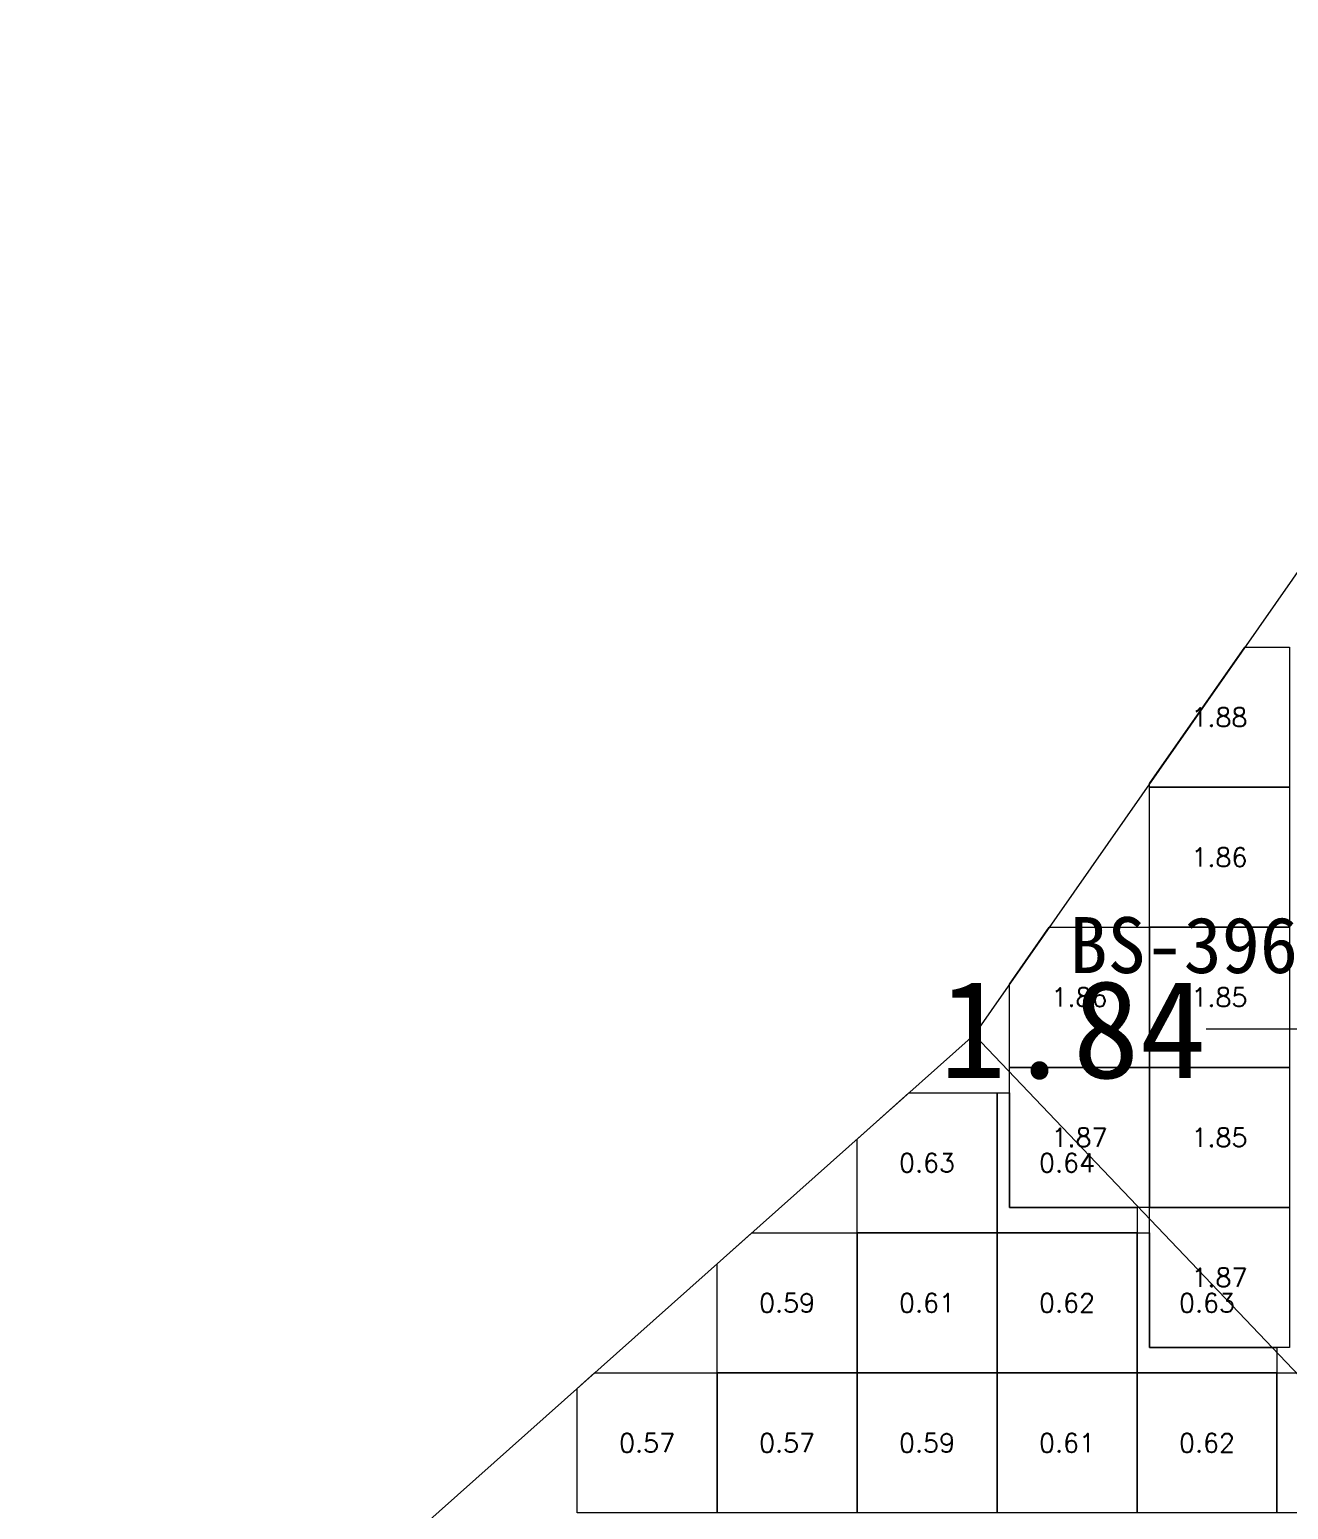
# Model space of a CAD drawing. Header units: inches. Extents: x 469907.8 to 469995.3, y 4349678 to 4349775.1.
# Drawn here: x 469921.52 to 469930.52, y 4349704.98 to 4349715.54 of the extents above; entities that cross this region are included whole.
import ezdxf
from ezdxf.enums import TextEntityAlignment as Align

# ---------------------------------------------------------------- set-up
doc = ezdxf.new("R2010")
doc.units = ezdxf.units.IN
doc.header["$MEASUREMENT"] = 0
doc.layers.add('爆区方格网', color=7, linetype='Continuous', lineweight=0)
doc.layers.add('钻孔', color=7, linetype='Continuous', lineweight=0)
doc.styles.add('3dmine_textStyle_1', font='txt.shx', dxfattribs={"height": 1, "bigfont": 'gbcbig.shx'})
doc.styles.add('3dmine_textStyle_2', font='', dxfattribs={"height": 1})
doc.styles.get('3dmine_textStyle_2').set_extended_font_data('SimSun-ExtB')

msp = doc.modelspace()

# ---------------------------------------------------------------- linework, layer by layer
at = {"color": 1, "linetype": 'Continuous', "lineweight": 0, "true_color": 0xff0000, "elevation": 3955.86}
msp.add_lwpolyline([(469928.271, 4349708.365), (469930.645, 4349705.874), (469935.696, 4349705.361), (469940.75, 4349704.317), (469943.936, 4349705.81), (469947.546, 4349707.833), (469950.573, 4349707.987), (469954.603, 4349710.339), (469951.224, 4349713.007), (469947.703, 4349710.328), (469945.608, 4349708.656), (469942.765, 4349708.744), (469942.57, 4349710.886), (469942.841, 4349711.96), (469940.333, 4349714.551), (469935.421, 4349715.171), (469933.287, 4349715.542), (469928.271, 4349708.365)], dxfattribs=at)
at = {"color": 4, "linetype": 'Continuous', "lineweight": 0, "true_color": 0x00ffff, "elevation": 3955.86}
msp.add_lwpolyline([(469950.573, 4349707.987), (469947.546, 4349707.833), (469943.936, 4349705.81), (469940.75, 4349704.317), (469935.696, 4349705.361), (469930.645, 4349705.874), (469928.271, 4349708.365), (469928.271, 4349708.365), (469921.522, 4349702.355), (469921.522, 4349702.355)], dxfattribs=at)
at = {"layer": '爆区方格网', "color": 1, "linetype": 'Continuous', "lineweight": 0, "true_color": 0xff0000, "elevation": 3962.902}
for points in [[(469930.523, 4349710.132), (469929.523, 4349710.132), (469929.523, 4349710.158), (469930.204, 4349711.132), (469930.523, 4349711.132), (469930.523, 4349710.132)], [(469930.523, 4349709.132), (469929.523, 4349709.132), (469929.523, 4349710.132), (469930.523, 4349710.132), (469930.523, 4349709.132)], [(469929.523, 4349708.132), (469928.523, 4349708.132), (469928.523, 4349708.727), (469928.806, 4349709.132), (469929.523, 4349709.132), (469929.523, 4349708.132)], [(469930.523, 4349708.132), (469929.523, 4349708.132), (469929.523, 4349709.132), (469930.523, 4349709.132), (469930.523, 4349708.132)], [(469929.523, 4349707.132), (469928.523, 4349707.132), (469928.523, 4349708.132), (469929.523, 4349708.132), (469929.523, 4349707.132)], [(469930.523, 4349707.132), (469929.523, 4349707.132), (469929.523, 4349708.132), (469930.523, 4349708.132), (469930.523, 4349707.132)], [(469930.523, 4349706.132), (469929.523, 4349706.132), (469929.523, 4349707.132), (469930.523, 4349707.132), (469930.523, 4349706.132)]]:
    msp.add_lwpolyline(points, dxfattribs=at)
at = {"layer": '爆区方格网', "color": 131, "linetype": 'Continuous', "lineweight": 0, "true_color": 0x80ffff, "elevation": 3963.027}
for points in [[(469928.434, 4349706.95), (469927.434, 4349706.95), (469927.434, 4349707.62), (469927.805, 4349707.95), (469928.434, 4349707.95), (469928.434, 4349706.95)], [(469928.523, 4349707.132), (469929.434, 4349707.132), (469929.434, 4349706.95), (469928.434, 4349706.95), (469928.434, 4349707.95), (469928.523, 4349707.95), (469928.523, 4349707.132)], [(469927.434, 4349705.95), (469926.434, 4349705.95), (469926.434, 4349706.729), (469926.682, 4349706.95), (469927.434, 4349706.95), (469927.434, 4349705.95)], [(469928.434, 4349705.95), (469927.434, 4349705.95), (469927.434, 4349706.95), (469928.434, 4349706.95), (469928.434, 4349705.95)], [(469929.434, 4349705.95), (469928.434, 4349705.95), (469928.434, 4349706.95), (469929.434, 4349706.95), (469929.434, 4349705.95)], [(469929.523, 4349706.132), (469930.434, 4349706.132), (469930.434, 4349705.95), (469929.434, 4349705.95), (469929.434, 4349706.95), (469929.523, 4349706.95), (469929.523, 4349706.132)], [(469926.434, 4349704.95), (469925.434, 4349704.95), (469925.434, 4349705.839), (469925.559, 4349705.95), (469926.434, 4349705.95), (469926.434, 4349704.95)], [(469927.434, 4349704.95), (469926.434, 4349704.95), (469926.434, 4349705.95), (469927.434, 4349705.95), (469927.434, 4349704.95)], [(469928.434, 4349704.95), (469927.434, 4349704.95), (469927.434, 4349705.95), (469928.434, 4349705.95), (469928.434, 4349704.95)], [(469929.434, 4349704.95), (469928.434, 4349704.95), (469928.434, 4349705.95), (469929.434, 4349705.95), (469929.434, 4349704.95)], [(469930.434, 4349704.95), (469929.434, 4349704.95), (469929.434, 4349705.95), (469930.434, 4349705.95), (469930.434, 4349704.95)], [(469931.434, 4349704.95), (469930.434, 4349704.95), (469930.434, 4349705.95), (469931.434, 4349705.95), (469931.434, 4349704.95)]]:
    msp.add_lwpolyline(points, dxfattribs=at)
at = {"layer": '钻孔', "color": 1, "linetype": 'Continuous', "lineweight": 0, "true_color": 0xff0000}
for elevation in [3962.902, 3949.902]:
    msp.add_lwpolyline([(469931.128, 4349708.405), (469929.928, 4349708.405)], dxfattribs=dict(at, elevation=elevation))

# ---------------------------------------------------------------- texts
at = {"color": 1, "linetype": 'Continuous', "lineweight": 0, "true_color": 0xff0000, "style": '3dmine_textStyle_1'}
for s, p in [('1.88', (469930.023, 4349710.632, 3962.902)), ('1.86', (469930.023, 4349709.632, 3962.902)), ('1.86', (469929.023, 4349708.632, 3962.902)), ('1.85', (469930.023, 4349708.632, 3962.902)), ('1.87', (469929.023, 4349707.632, 3962.902)), ('1.85', (469930.023, 4349707.632, 3962.902)), ('1.87', (469930.023, 4349706.632, 3962.902))]:
    msp.add_text(s, height=0.1333, dxfattribs=at).set_placement(p, align=Align.MIDDLE_CENTER)
at = {"color": 131, "linetype": 'Continuous', "lineweight": 0, "true_color": 0x80ffff, "style": '3dmine_textStyle_1'}
for s, p in [('0.63', (469927.934, 4349707.45, 3963.027)), ('0.64', (469928.934, 4349707.45, 3963.027)), ('0.59', (469926.934, 4349706.45, 3963.027)), ('0.61', (469927.934, 4349706.45, 3963.027)), ('0.62', (469928.934, 4349706.45, 3963.027)), ('0.63', (469929.934, 4349706.45, 3963.027)), ('0.57', (469925.934, 4349705.45, 3963.027)), ('0.57', (469926.934, 4349705.45, 3963.027)), ('0.59', (469927.934, 4349705.45, 3963.027)), ('0.61', (469928.934, 4349705.45, 3963.027)), ('0.62', (469929.934, 4349705.45, 3963.027))]:
    msp.add_text(s, height=0.1333, dxfattribs=at).set_placement(p, align=Align.MIDDLE_CENTER)
at = {"layer": '钻孔', "color": 138, "linetype": 'Continuous', "lineweight": 0, "true_color": 0x004c4c, "style": '3dmine_textStyle_2'}
msp.add_text('BS-3960-0928-P50', height=0.4, dxfattribs=at).set_placement((469931.128, 4349708.805, 3962.902), align=Align.CENTER)
at = {"layer": '钻孔', "color": 1, "linetype": 'Continuous', "lineweight": 0, "true_color": 0xff0000, "style": '3dmine_textStyle_2'}
msp.add_text('1.84', height=0.7, dxfattribs=at).set_placement((469929.928, 4349708.405, 3956.402), align=Align.MIDDLE_RIGHT)

doc.saveas('drawing.dxf')
